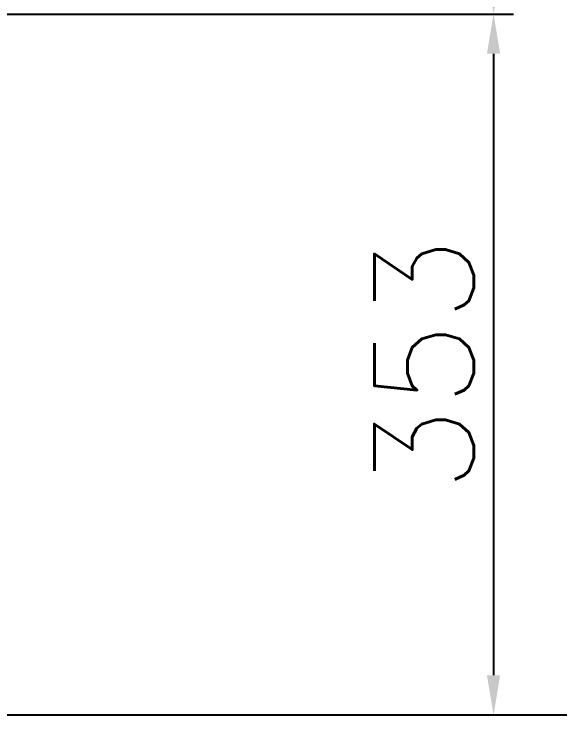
# Model space of a CAD drawing. Extents: x 57303 to 59729, y 58734 to 62164.
# Drawn here: x 58355.9 to 58630.9, y 59723.7 to 60076.7 of the extents above; entities that cross this region are included whole.
import ezdxf

# ---------------------------------------------------------------- set-up
doc = ezdxf.new("R2010")
doc.units = 0
doc.header["$MEASUREMENT"] = 0
doc.layers.get('Defpoints').update_dxf_attribs({"linetype": 'CONTINUOUS'})
doc.layers.add('Dim', color=4, linetype='CONTINUOUS')
doc.styles.add('h', font='', dxfattribs={"height": 30})
doc.styles.get("Standard").update_dxf_attribs({"font": 'txt.shx', "bigfont": 'ghs.shx'})
doc.styles.get('h').set_extended_font_data('Haansoft Batang')
doc.dimstyles.new('SERIM', dxfattribs={"dimscale": 10, "dimtxt": 3, "dimasz": 2, "dimexe": 1, "dimexo": 1.5, "dimgap": 1, "dimtad": 1, "dimtoh": 1, "dimdec": 0, "dimdsep": 46, "dimtxsty": 'h', "dimcen": -0.3, "dimclrt": 2, "dimadec": 0, "dimazin": 0, "dimtfac": 1, "dimtdec": 0, "dimtmove": 1, "dimatfit": 3, "dimfxl": 0, "dimtolj": 1, "dimtzin": 0, "dimarcsym": 0})

# ---------------------------------------------------------------- blocks, each defined once
blk = doc.blocks.new('*D44')
at = {"layer": 'Defpoints', "color": 0}
for p in [(58479.04, 60406.74), (58270.2, 60076.74), (58597.4, 60076.74)]:
    blk.add_point(p, dxfattribs=at)
at = {"layer": 'Dim', "color": 0, "lineweight": -2}
for p, q in [((58494.04, 60406.74), (58607.4, 60406.74)), ((58597.4, 60386.74), (58597.4, 60096.74)), ((58285.2, 60076.74), (58607.4, 60076.74))]:
    blk.add_line(p, q, dxfattribs=at)
at = {"layer": 'Dim', "color": 0}
for points in [[(58594.07, 60386.74), (58600.73, 60386.74), (58597.4, 60406.74)], [(58594.07, 60096.74), (58600.73, 60096.74), (58597.4, 60076.74)]]:
    blk.add_solid(points, dxfattribs=at)
at = {"layer": 'Dim', "color": 0, "insert": (58562.4, 60241.74), "char_height": 50, "attachment_point": 5, "rotation": 90}
blk.add_mtext('\\A1;330', dxfattribs=at)
blk = doc.blocks.new('*D35')
at = {"layer": 'Defpoints', "color": 0}
for p in [(58270.2, 60076.74), (58308.12, 59723.74), (58597.4, 59723.74)]:
    blk.add_point(p, dxfattribs=at)
at = {"layer": 'Dim', "color": 0, "lineweight": -2}
for p, q in [((58285.2, 60076.74), (58607.4, 60076.74)), ((58597.4, 60056.74), (58597.4, 59743.74)), ((58323.12, 59723.74), (58607.4, 59723.74))]:
    blk.add_line(p, q, dxfattribs=at)
at = {"layer": 'Dim', "color": 0}
for points in [[(58594.07, 60056.74), (58600.73, 60056.74), (58597.4, 60076.74)], [(58594.07, 59743.74), (58600.73, 59743.74), (58597.4, 59723.74)]]:
    blk.add_solid(points, dxfattribs=at)
at = {"layer": 'Dim', "color": 0, "insert": (58562.4, 59900.24), "char_height": 50, "attachment_point": 5, "rotation": 90}
blk.add_mtext('\\A1;353', dxfattribs=at)
blk = doc.blocks.new('*D45')
at = {"layer": 'Defpoints', "color": 0}
for p in [(58238.93, 60706.74), (58341.86, 59723.74), (58679.62, 59723.74)]:
    blk.add_point(p, dxfattribs=at)
at = {"layer": 'Dim', "color": 0, "lineweight": -2}
for p, q in [((58253.93, 60706.74), (58689.62, 60706.74)), ((58679.62, 60686.74), (58679.62, 59743.74)), ((58356.86, 59723.74), (58689.62, 59723.74))]:
    blk.add_line(p, q, dxfattribs=at)
at = {"layer": 'Dim', "color": 0}
for points in [[(58676.29, 60686.74), (58682.95, 60686.74), (58679.62, 60706.74)], [(58676.29, 59743.74), (58682.95, 59743.74), (58679.62, 59723.74)]]:
    blk.add_solid(points, dxfattribs=at)
at = {"layer": 'Dim', "color": 0, "insert": (58644.62, 60215.24), "char_height": 50, "attachment_point": 5, "rotation": 90}
blk.add_mtext('\\A1;983', dxfattribs=at)

msp = doc.modelspace()

# ---------------------------------------------------------------- dimensions: what is measured, and where the dimension line sits
at = {"layer": 'Dim', "color": 0}
for base, p1, p2, picture, middle in [((58679.62, 59723.742), (58238.927, 60706.742), (58341.855, 59723.742), '*D45', (58644.62, 60215.242)), ((58597.398, 60076.742), (58479.039, 60406.742), (58270.195, 60076.742), '*D44', (58562.398, 60241.742)), ((58597.398, 59723.742), (58270.195, 60076.742), (58308.123, 59723.742), '*D35', (58562.398, 59900.242))]:
    dim = msp.add_linear_dim(base=base, p1=p1, p2=p2, angle=90, dimstyle='SERIM', override={"dimtxt": 5, "dimtxsty": 'Standard', "dimclrt": 0}, dxfattribs=at)
    dim.commit()
    dim.dimension.update_dxf_attribs({"geometry": picture, "text_midpoint": middle})

doc.saveas('drawing.dxf')
